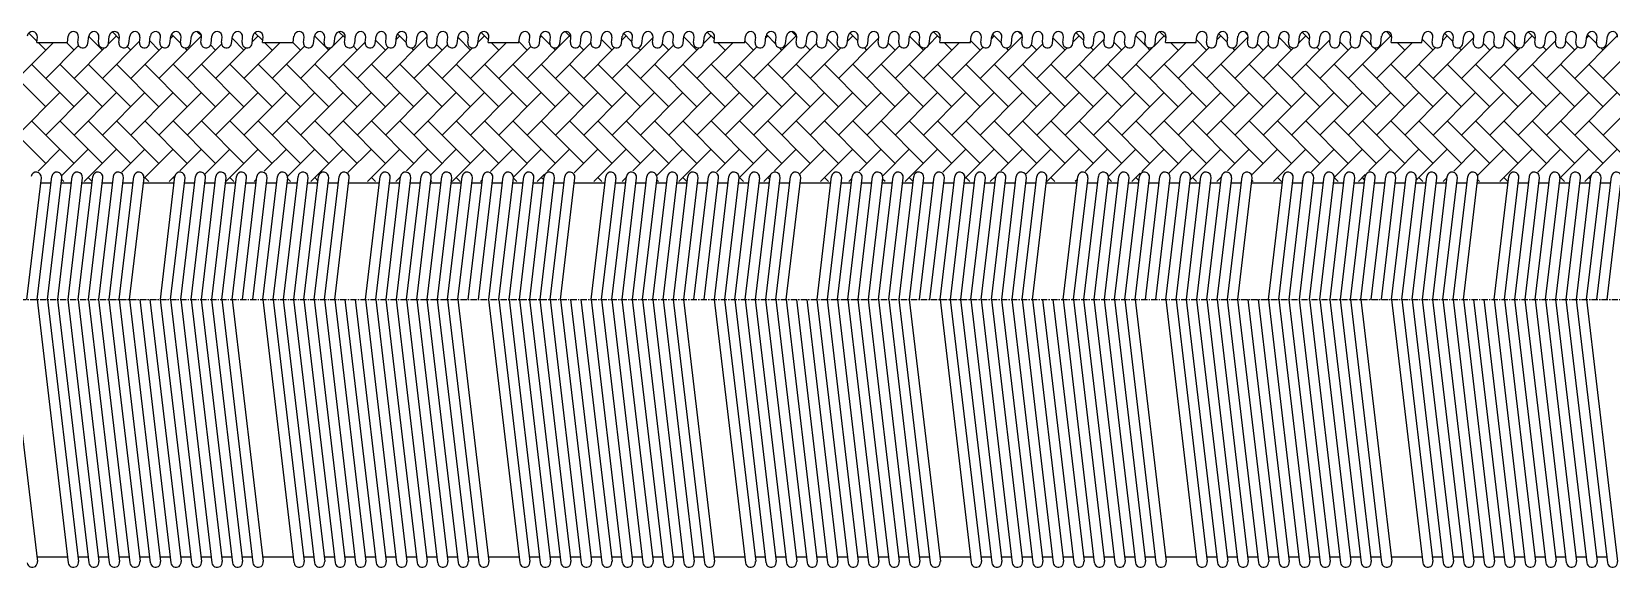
# Model space of a CAD drawing. Extents: x 3 to 1183, y 0 to 256.
# Drawn here: x 316.8 to 632.5, y 148.9 to 255.9 of the extents above; entities that cross this region are included whole.
import ezdxf

# ---------------------------------------------------------------- set-up
doc = ezdxf.new("R2010")
doc.units = 0
doc.linetypes.add('CENTER', pattern=[2, 1.25, -0.25, 0.25, -0.25])
doc.layers.get('0').update_dxf_attribs({"linetype": 'CONTINUOUS'})
doc.layers.add('CENTER', color=1, linetype='CENTER')

# ---------------------------------------------------------------- blocks, each defined once
blk = doc.blocks.new('*X30')
at = {"color": 0, "linetype": 'CONTINUOUS'}
for p, q in [((334.36, 254.48), (333.02, 255.83)), ((350.79, 255.03), (349.94, 255.88)), ((363.02, 254.11), (361.45, 255.68)), ((379.48, 254.62), (378.24, 255.86)), ((395.83, 255.24), (395.25, 255.82)), ((408.14, 254.25), (406.64, 255.74)), ((424.6, 254.76), (423.47, 255.89)), ((453.25, 254.39), (451.84, 255.8)), ((469.7, 254.91), (468.72, 255.89)), ((498.37, 254.53), (497.06, 255.84)), ((514.78, 255.09), (514, 255.87)), ((527.03, 254.15), (525.48, 255.7)), ((543.49, 254.66), (542.28, 255.87)), ((559.79, 255.33), (559.34, 255.78)), ((572.14, 254.29), (570.67, 255.76)), ((588.6, 254.8), (587.51, 255.89)), ((617.26, 254.43), (615.88, 255.81)), ((321.21, 253.75), (314.01, 246.55)), ((317.9, 253.97), (316.27, 255.61)), ((319.67, 252.21), (318.12, 253.75)), ((326.22, 253.11), (319.67, 246.55)), ((325.32, 252.21), (323.78, 253.75)), ((331.43, 252.65), (325.32, 246.55)), ((330.98, 252.21), (328.25, 254.94)), ((338.4, 253.98), (330.98, 246.55)), ((333.81, 255.04), (332.16, 253.39)), ((336.64, 252.21), (335.96, 252.89)), ((342.9, 252.81), (336.64, 246.55)), ((342.29, 252.21), (340.45, 254.05)), ((350.78, 255.04), (342.29, 246.55)), ((345.12, 255.04), (344.6, 254.52)), ((346.57, 253.59), (344.79, 255.37)), ((347.95, 252.21), (347.54, 252.62)), ((354.8, 253.4), (347.95, 246.55)), ((353.61, 252.21), (352.6, 253.22)), ((359.7, 252.64), (353.61, 246.55)), ((359.26, 252.21), (356.91, 254.56)), ((366.47, 253.75), (359.26, 246.55)), ((362.09, 255.04), (360.93, 253.87)), ((364.92, 252.21), (363.38, 253.75)), ((371.38, 253.01), (364.92, 246.55)), ((370.58, 252.21), (369.03, 253.75)), ((376.78, 252.76), (370.58, 246.55)), ((373.41, 255.04), (373.36, 254.99)), ((376.24, 252.21), (373.37, 255.07)), ((383.48, 253.8), (376.24, 246.55)), ((379.06, 255.04), (377.16, 253.13)), ((381.89, 252.21), (381.14, 252.96)), ((388.09, 252.75), (381.89, 246.55)), ((387.55, 252.21), (385.57, 254.19)), ((395.9, 254.9), (387.55, 246.55)), ((390.38, 255.04), (389.68, 254.34)), ((391.68, 253.74), (389.95, 255.47)), ((393.21, 252.21), (392.79, 252.63)), ((399.93, 253.28), (393.21, 246.55)), ((398.86, 252.21), (397.74, 253.33)), ((404.94, 252.62), (398.86, 246.55)), ((404.52, 252.21), (402.03, 254.7)), ((411.72, 253.75), (404.52, 246.55)), ((407.35, 255.04), (406.01, 253.7)), ((410.18, 252.21), (408.63, 253.75)), ((416.56, 252.93), (410.18, 246.55)), ((415.83, 252.21), (414.22, 253.82)), ((424.32, 255.04), (415.83, 246.55)), ((418.66, 255.04), (418.44, 254.81)), ((420.45, 253.25), (418.51, 255.19)), ((421.49, 252.21), (421, 252.7)), ((428.57, 253.63), (421.49, 246.55)), ((427.15, 252.21), (426.31, 253.05)), ((433.3, 252.7), (427.15, 246.55)), ((432.8, 252.21), (430.68, 254.33)), ((441, 254.74), (432.8, 246.55)), ((435.63, 255.04), (434.76, 254.17)), ((436.79, 253.88), (435.12, 255.55)), ((438.46, 252.21), (438.02, 252.65)), ((445.08, 253.17), (438.46, 246.55)), ((444.12, 252.21), (442.88, 253.45)), ((450.2, 252.63), (444.12, 246.55)), ((449.77, 252.21), (447.14, 254.84)), ((456.98, 253.75), (449.77, 246.55)), ((452.6, 255.04), (451.09, 253.52)), ((455.43, 252.21), (453.89, 253.75)), ((461.74, 252.86), (455.43, 246.55)), ((461.09, 252.21), (459.34, 253.96)), ((469.57, 255.04), (461.09, 246.55)), ((463.92, 255.04), (463.52, 254.64)), ((465.48, 253.47), (463.65, 255.3)), ((466.75, 252.21), (466.32, 252.64)), ((473.68, 253.49), (466.75, 246.55)), ((472.4, 252.21), (471.47, 253.14)), ((478.51, 252.66), (472.4, 246.55)), ((478.06, 252.21), (475.8, 254.47)), ((486.07, 254.57), (478.06, 246.55)), ((480.89, 255.04), (479.84, 253.99)), ((481.91, 254.02), (480.29, 255.63)), ((483.72, 252.21), (483.24, 252.69)), ((490.24, 253.08), (483.72, 246.55)), ((489.37, 252.21), (487.99, 253.59)), ((495.49, 252.67), (489.37, 246.55)), ((495.03, 252.21), (492.26, 254.98)), ((502.23, 253.75), (495.03, 246.55)), ((497.86, 255.04), (496.14, 253.32)), ((500.69, 252.21), (499.14, 253.75)), ((506.93, 252.79), (500.69, 246.55)), ((506.34, 252.21), (504.45, 254.1)), ((514.79, 255), (506.34, 246.55)), ((509.17, 255.04), (508.6, 254.46)), ((510.57, 253.64), (508.8, 255.4)), ((512, 252.21), (511.59, 252.62)), ((518.81, 253.36), (512, 246.55)), ((517.66, 252.21), (516.62, 253.25)), ((523.74, 252.63), (517.66, 246.55)), ((523.31, 252.21), (520.91, 254.61)), ((531.15, 254.39), (523.31, 246.55)), ((526.14, 255.04), (524.92, 253.82)), ((528.97, 252.21), (528.44, 252.74)), ((535.41, 252.99), (528.97, 246.55)), ((534.63, 252.21), (533.11, 253.73)), ((540.96, 252.89), (534.63, 246.55)), ((537.46, 255.04), (537.35, 254.94)), ((539.5, 252.99), (537.38, 255.11)), ((540.28, 252.21), (539.64, 252.86)), ((547.49, 253.75), (540.28, 246.55)), ((543.11, 255.04), (541.03, 252.95)), ((545.94, 252.21), (544.4, 253.75)), ((552.12, 252.73), (545.94, 246.55)), ((551.6, 252.21), (549.57, 254.24)), ((559.9, 254.86), (551.6, 246.55)), ((554.43, 255.04), (553.68, 254.29)), ((555.68, 253.78), (553.97, 255.5)), ((557.25, 252.21), (556.83, 252.63)), ((563.95, 253.25), (557.25, 246.55)), ((562.91, 252.21), (561.76, 253.36)), ((568.98, 252.62), (562.91, 246.55)), ((568.57, 252.21), (566.03, 254.75)), ((576.23, 254.22), (568.57, 246.55)), ((571.4, 255.04), (570, 253.64)), ((574.23, 252.21), (573.64, 252.79)), ((580.58, 252.91), (574.23, 246.55)), ((579.88, 252.21), (578.23, 253.86)), ((588.37, 255.04), (579.88, 246.55)), ((582.71, 255.04), (582.43, 254.76)), ((584.42, 253.33), (582.52, 255.23)), ((585.54, 252.21), (585.08, 252.67)), ((592.74, 253.75), (585.54, 246.55)), ((591.2, 252.21), (589.65, 253.75)), ((597.33, 252.69), (591.2, 246.55)), ((596.85, 252.21), (594.69, 254.37)), ((604.99, 254.69), (596.85, 246.55)), ((599.68, 255.04), (598.76, 254.11)), ((600.8, 253.92), (599.14, 255.58)), ((602.51, 252.21), (602.06, 252.66)), ((609.1, 253.14), (602.51, 246.55)), ((608.17, 252.21), (606.88, 253.49)), ((614.25, 252.64), (608.17, 246.55)), ((613.82, 252.21), (611.15, 254.88)), ((621.31, 254.04), (613.82, 246.55)), ((616.65, 255.04), (615.08, 253.46)), ((619.48, 252.21), (618.83, 252.86)), ((625.76, 252.83), (619.48, 246.55)), ((625.14, 252.21), (623.34, 254)), ((633.62, 255.04), (625.14, 246.55)), ((627.97, 255.04), (627.51, 254.58)), ((629.48, 253.53), (627.67, 255.34)), ((630.79, 252.21), (630.37, 252.63)), ((638, 253.75), (630.79, 246.55)), ((319.67, 240.9), (311.18, 249.38)), ((325.32, 240.9), (316.84, 249.38)), ((330.98, 240.9), (322.5, 249.38)), ((336.64, 240.9), (328.15, 249.38)), ((342.29, 240.9), (333.81, 249.38)), ((347.95, 240.9), (339.47, 249.38)), ((353.61, 240.9), (345.12, 249.38)), ((359.26, 240.9), (350.78, 249.38)), ((364.92, 240.9), (356.44, 249.38)), ((370.58, 240.9), (362.09, 249.38)), ((376.24, 240.9), (367.75, 249.38)), ((381.89, 240.9), (373.41, 249.38)), ((387.55, 240.9), (379.06, 249.38)), ((393.21, 240.9), (384.72, 249.38)), ((398.86, 240.9), (390.38, 249.38)), ((404.52, 240.9), (396.03, 249.38)), ((410.18, 240.9), (401.69, 249.38)), ((415.83, 240.9), (407.35, 249.38)), ((421.49, 240.9), (413.01, 249.38)), ((427.15, 240.9), (418.66, 249.38)), ((432.8, 240.9), (424.32, 249.38)), ((438.46, 240.9), (429.98, 249.38)), ((444.12, 240.9), (435.63, 249.38)), ((449.77, 240.9), (441.29, 249.38)), ((455.43, 240.9), (446.95, 249.38)), ((461.09, 240.9), (452.6, 249.38)), ((466.75, 240.9), (458.26, 249.38)), ((472.4, 240.9), (463.92, 249.38)), ((478.06, 240.9), (469.57, 249.38)), ((483.72, 240.9), (475.23, 249.38)), ((489.37, 240.9), (480.89, 249.38)), ((495.03, 240.9), (486.54, 249.38)), ((500.69, 240.9), (492.2, 249.38)), ((506.34, 240.9), (497.86, 249.38)), ((512, 240.9), (503.51, 249.38)), ((517.66, 240.9), (509.17, 249.38)), ((523.31, 240.9), (514.83, 249.38)), ((528.97, 240.9), (520.49, 249.38)), ((534.63, 240.9), (526.14, 249.38)), ((540.28, 240.9), (531.8, 249.38)), ((545.94, 240.9), (537.46, 249.38)), ((551.6, 240.9), (543.11, 249.38)), ((557.25, 240.9), (548.77, 249.38)), ((562.91, 240.9), (554.43, 249.38)), ((568.57, 240.9), (560.08, 249.38)), ((574.23, 240.9), (565.74, 249.38)), ((579.88, 240.9), (571.4, 249.38)), ((585.54, 240.9), (577.05, 249.38)), ((591.2, 240.9), (582.71, 249.38)), ((596.85, 240.9), (588.37, 249.38)), ((602.51, 240.9), (594.02, 249.38)), ((608.17, 240.9), (599.68, 249.38)), ((613.82, 240.9), (605.34, 249.38)), ((619.48, 240.9), (610.99, 249.38)), ((625.14, 240.9), (616.65, 249.38)), ((630.79, 240.9), (622.31, 249.38)), ((636.45, 240.9), (627.97, 249.38)), ((322.5, 243.72), (314.01, 235.24)), ((328.15, 243.72), (319.67, 235.24)), ((333.81, 243.72), (325.32, 235.24)), ((339.47, 243.72), (330.98, 235.24)), ((345.12, 243.72), (336.64, 235.24)), ((350.78, 243.72), (342.29, 235.24)), ((356.44, 243.72), (347.95, 235.24)), ((362.09, 243.72), (353.61, 235.24)), ((367.75, 243.72), (359.26, 235.24)), ((373.41, 243.72), (364.92, 235.24)), ((379.06, 243.72), (370.58, 235.24)), ((384.72, 243.72), (376.24, 235.24)), ((390.38, 243.72), (381.89, 235.24)), ((396.03, 243.72), (387.55, 235.24)), ((401.69, 243.72), (393.21, 235.24)), ((407.35, 243.72), (398.86, 235.24)), ((413.01, 243.72), (404.52, 235.24)), ((418.66, 243.72), (410.18, 235.24)), ((424.32, 243.72), (415.83, 235.24)), ((429.98, 243.72), (421.49, 235.24)), ((435.63, 243.72), (427.15, 235.24)), ((441.29, 243.72), (432.8, 235.24)), ((446.95, 243.72), (438.46, 235.24)), ((452.6, 243.72), (444.12, 235.24)), ((458.26, 243.72), (449.77, 235.24)), ((463.92, 243.72), (455.43, 235.24)), ((469.57, 243.72), (461.09, 235.24)), ((475.23, 243.72), (466.75, 235.24)), ((480.89, 243.72), (472.4, 235.24)), ((486.54, 243.72), (478.06, 235.24)), ((492.2, 243.72), (483.72, 235.24)), ((497.86, 243.72), (489.37, 235.24)), ((503.51, 243.72), (495.03, 235.24)), ((509.17, 243.72), (500.69, 235.24)), ((514.83, 243.72), (506.34, 235.24)), ((520.49, 243.72), (512, 235.24)), ((526.14, 243.72), (517.66, 235.24)), ((531.8, 243.72), (523.31, 235.24)), ((537.46, 243.72), (528.97, 235.24)), ((543.11, 243.72), (534.63, 235.24)), ((548.77, 243.72), (540.28, 235.24)), ((554.43, 243.72), (545.94, 235.24)), ((560.08, 243.72), (551.6, 235.24)), ((565.74, 243.72), (557.25, 235.24)), ((571.4, 243.72), (562.91, 235.24)), ((577.05, 243.72), (568.57, 235.24)), ((582.71, 243.72), (574.23, 235.24)), ((588.37, 243.72), (579.88, 235.24)), ((594.02, 243.72), (585.54, 235.24)), ((599.68, 243.72), (591.2, 235.24)), ((605.34, 243.72), (596.85, 235.24)), ((610.99, 243.72), (602.51, 235.24)), ((616.65, 243.72), (608.17, 235.24)), ((622.31, 243.72), (613.82, 235.24)), ((627.97, 243.72), (619.48, 235.24)), ((633.62, 243.72), (625.14, 235.24)), ((639.28, 243.72), (630.79, 235.24)), ((319.67, 229.58), (311.18, 238.07)), ((325.32, 229.58), (316.84, 238.07)), ((330.98, 229.58), (322.5, 238.07)), ((336.64, 229.58), (328.15, 238.07)), ((342.29, 229.58), (333.81, 238.07)), ((347.95, 229.58), (339.47, 238.07)), ((353.61, 229.58), (345.12, 238.07)), ((359.26, 229.58), (350.78, 238.07)), ((364.92, 229.58), (356.44, 238.07)), ((370.58, 229.58), (362.09, 238.07)), ((376.24, 229.58), (367.75, 238.07)), ((381.89, 229.58), (373.41, 238.07)), ((387.55, 229.58), (379.06, 238.07)), ((393.21, 229.58), (384.72, 238.07)), ((398.86, 229.58), (390.38, 238.07)), ((404.52, 229.58), (396.03, 238.07)), ((410.18, 229.58), (401.69, 238.07)), ((415.83, 229.58), (407.35, 238.07)), ((421.49, 229.58), (413.01, 238.07)), ((427.15, 229.58), (418.66, 238.07)), ((432.8, 229.58), (424.32, 238.07)), ((438.46, 229.58), (429.98, 238.07)), ((444.12, 229.58), (435.63, 238.07)), ((449.77, 229.58), (441.29, 238.07)), ((455.43, 229.58), (446.95, 238.07)), ((461.09, 229.58), (452.6, 238.07)), ((466.75, 229.58), (458.26, 238.07)), ((472.4, 229.58), (463.92, 238.07)), ((478.06, 229.58), (469.57, 238.07)), ((483.72, 229.58), (475.23, 238.07)), ((489.37, 229.58), (480.89, 238.07)), ((495.03, 229.58), (486.54, 238.07)), ((500.69, 229.58), (492.2, 238.07)), ((506.34, 229.58), (497.86, 238.07)), ((512, 229.58), (503.51, 238.07)), ((517.66, 229.58), (509.17, 238.07)), ((523.31, 229.58), (514.83, 238.07)), ((528.97, 229.58), (520.49, 238.07)), ((534.63, 229.58), (526.14, 238.07)), ((540.28, 229.58), (531.8, 238.07)), ((545.94, 229.58), (537.46, 238.07)), ((551.6, 229.58), (543.11, 238.07)), ((557.25, 229.58), (548.77, 238.07)), ((562.91, 229.58), (554.43, 238.07)), ((568.57, 229.58), (560.08, 238.07)), ((574.23, 229.58), (565.74, 238.07)), ((579.88, 229.58), (571.4, 238.07)), ((585.54, 229.58), (577.05, 238.07)), ((591.2, 229.58), (582.71, 238.07)), ((596.85, 229.58), (588.37, 238.07)), ((602.51, 229.58), (594.02, 238.07)), ((608.17, 229.58), (599.68, 238.07)), ((613.82, 229.58), (605.34, 238.07)), ((619.48, 229.58), (610.99, 238.07)), ((625.14, 229.58), (616.65, 238.07)), ((630.79, 229.58), (622.31, 238.07)), ((636.45, 229.58), (627.97, 238.07)), ((322.5, 232.41), (318.12, 228.04)), ((328.15, 232.41), (322.9, 227.16)), ((333.81, 232.41), (327.35, 225.95)), ((339.47, 232.41), (334.88, 227.82)), ((345.12, 232.41), (339.25, 226.54)), ((350.78, 232.41), (346.46, 228.09)), ((356.44, 232.41), (351.52, 227.49)), ((362.09, 232.41), (355.64, 225.95)), ((367.75, 232.41), (363.33, 227.99)), ((373.41, 232.41), (368.01, 227.01)), ((379.06, 232.41), (372.61, 225.95)), ((384.72, 232.41), (380.05, 227.74)), ((390.38, 232.41), (383.92, 225.95)), ((396.03, 232.41), (391.71, 228.08)), ((401.69, 232.41), (396.66, 227.38)), ((407.35, 232.41), (400.89, 225.95)), ((413.01, 232.41), (408.53, 227.93)), ((418.66, 232.41), (413.09, 226.84)), ((424.32, 232.41), (419.94, 228.03)), ((429.98, 232.41), (425.22, 227.66)), ((435.63, 232.41), (429.18, 225.95)), ((441.29, 232.41), (436.94, 228.06)), ((446.95, 232.41), (441.79, 227.25)), ((452.6, 232.41), (446.15, 225.95)), ((458.26, 232.41), (453.72, 227.87)), ((463.92, 232.41), (458.17, 226.66)), ((469.57, 232.41), (465.25, 228.08)), ((475.23, 232.41), (470.38, 227.56)), ((480.89, 232.41), (474.43, 225.95)), ((486.54, 232.41), (482.16, 228.02)), ((492.2, 232.41), (486.91, 227.12)), ((497.86, 232.41), (491.4, 225.95)), ((503.51, 232.41), (498.9, 227.8)), ((509.17, 232.41), (503.25, 226.49)), ((514.83, 232.41), (510.51, 228.09)), ((520.49, 232.41), (515.53, 227.46)), ((526.14, 232.41), (519.69, 225.95)), ((531.8, 232.41), (527.36, 227.97)), ((537.46, 232.41), (532, 226.96)), ((543.11, 232.41), (538.64, 227.93)), ((548.77, 232.41), (544.08, 227.72)), ((554.43, 232.41), (548.33, 226.31)), ((560.08, 232.41), (555.75, 228.08)), ((565.74, 232.41), (560.67, 227.34)), ((571.4, 232.41), (564.94, 225.95)), ((577.05, 232.41), (572.56, 227.92)), ((582.71, 232.41), (577.08, 226.78)), ((588.37, 232.41), (584.01, 228.06)), ((594.02, 232.41), (589.24, 227.63)), ((599.68, 232.41), (593.41, 226.13)), ((605.34, 232.41), (600.98, 228.05)), ((610.99, 232.41), (605.8, 227.21)), ((616.65, 232.41), (610.2, 225.95)), ((622.31, 232.41), (617.75, 227.85)), ((627.97, 232.41), (622.16, 226.61)), ((633.62, 232.41), (629.3, 228.09)), ((419.32, 227.41), (417.86, 225.95)), ((538.32, 227.61), (536.66, 225.95)), ((583.3, 227.34), (581.91, 225.95)), ((323.3, 225.95), (322.84, 226.41)), ((328.92, 225.98), (328.15, 226.75)), ((333.02, 225.96), (333.01, 225.95)), ((340.27, 225.95), (339.47, 226.75)), ((345.45, 227.08), (344.32, 225.95)), ((345.38, 226.49), (345.12, 226.75)), ((351.58, 225.95), (351.49, 226.04)), ((357.24, 225.95), (356.44, 226.75)), ((361.78, 226.44), (361.29, 225.95)), ((368.55, 225.95), (367.95, 226.55)), ((374.04, 226.12), (373.41, 226.75)), ((385.52, 225.95), (384.72, 226.75)), ((390.53, 226.91), (389.58, 225.95)), ((390.5, 226.63), (390.38, 226.75)), ((396.83, 225.95), (396.61, 226.18)), ((402.49, 225.95), (401.69, 226.75)), ((406.86, 226.26), (406.55, 225.95)), ((413.8, 225.95), (413.07, 226.69)), ((419.16, 226.26), (418.66, 226.75)), ((430.78, 225.95), (429.98, 226.75)), ((435.61, 226.73), (434.83, 225.95)), ((442.09, 225.95), (441.73, 226.32)), ((447.75, 225.95), (446.95, 226.75)), ((451.94, 226.09), (451.8, 225.95)), ((459.06, 225.95), (458.26, 226.75)), ((464.37, 227.2), (463.12, 225.95)), ((464.27, 226.4), (463.92, 226.75)), ((476.03, 225.95), (475.23, 226.75)), ((480.69, 226.56), (480.09, 225.95)), ((487.34, 225.95), (486.84, 226.45)), ((492.93, 226.03), (492.2, 226.75)), ((504.31, 225.95), (503.51, 226.75)), ((509.45, 227.03), (508.37, 225.95)), ((509.39, 226.54), (509.17, 226.75)), ((515.63, 225.95), (515.5, 226.08)), ((521.28, 225.95), (520.49, 226.75)), ((525.77, 226.38), (525.34, 225.95)), ((532.6, 225.95), (531.96, 226.59)), ((538.04, 226.16), (537.46, 226.75)), ((549.57, 225.95), (548.77, 226.75)), ((554.53, 226.85), (553.63, 225.95)), ((554.51, 226.67), (554.43, 226.75)), ((560.88, 225.95), (560.62, 226.22)), ((566.54, 225.95), (565.74, 226.75)), ((570.85, 226.21), (570.6, 225.95)), ((577.85, 225.95), (577.08, 226.73)), ((583.16, 226.3), (582.71, 226.75)), ((594.82, 225.95), (594.02, 226.75)), ((599.61, 226.68), (598.88, 225.95)), ((606.14, 225.95), (605.73, 226.36)), ((611.79, 225.95), (610.99, 226.75)), ((615.93, 226.03), (615.85, 225.95)), ((623.11, 225.95), (622.31, 226.75)), ((628.36, 227.15), (627.17, 225.95)), ((628.28, 226.44), (627.97, 226.75))]:
    blk.add_line(p, q, dxfattribs=at)

msp = doc.modelspace()

# ---------------------------------------------------------------- linework, layer by layer
at = {"color": 7, "linetype": 'CONTINUOUS'}
for p, q in [((317.88, 253.75), (318, 254.75)), ((317.88, 253.75), (324.01, 253.75)), ((324.01, 253.75), (324.16, 254.99)), ((326.08, 253.75), (326.2, 254.75)), ((328.09, 253.52), (328.26, 254.99)), ((330.18, 253.75), (330.3, 254.75)), ((332.19, 253.52), (332.36, 254.99)), ((334.28, 253.75), (334.4, 254.75)), ((336.29, 253.52), (336.46, 254.99)), ((338.38, 253.75), (338.5, 254.75)), ((340.39, 253.52), (340.56, 254.99)), ((342.48, 253.75), (342.6, 254.75)), ((344.49, 253.52), (344.66, 254.99)), ((346.58, 253.75), (346.7, 254.75)), ((348.59, 253.52), (348.76, 254.99)), ((350.68, 253.75), (350.8, 254.75)), ((352.69, 253.52), (352.86, 254.99)), ((354.78, 253.75), (354.9, 254.75)), ((356.79, 253.52), (356.96, 254.99)), ((358.88, 253.75), (359, 254.75)), ((360.89, 253.52), (361.06, 254.99)), ((362.98, 253.75), (363.1, 254.75)), ((362.98, 253.75), (369.11, 253.75)), ((369.11, 253.75), (369.26, 254.99)), ((371.18, 253.75), (371.3, 254.75)), ((373.19, 253.52), (373.36, 254.99)), ((375.28, 253.75), (375.4, 254.75)), ((377.29, 253.52), (377.46, 254.99)), ((379.38, 253.75), (379.5, 254.75)), ((381.39, 253.52), (381.56, 254.99)), ((383.48, 253.75), (383.6, 254.75)), ((385.49, 253.52), (385.66, 254.99)), ((387.58, 253.75), (387.7, 254.75)), ((389.59, 253.52), (389.76, 254.99)), ((391.68, 253.75), (391.8, 254.75)), ((393.69, 253.52), (393.86, 254.99)), ((395.78, 253.75), (395.9, 254.75)), ((397.79, 253.52), (397.96, 254.99)), ((399.88, 253.75), (400, 254.75)), ((401.89, 253.52), (402.06, 254.99)), ((403.98, 253.75), (404.1, 254.75)), ((405.99, 253.52), (406.16, 254.99)), ((408.08, 253.75), (408.2, 254.75)), ((408.08, 253.75), (414.21, 253.75)), ((414.21, 253.75), (414.36, 254.99)), ((416.28, 253.75), (416.4, 254.75)), ((418.29, 253.52), (418.46, 254.99)), ((420.38, 253.75), (420.5, 254.75)), ((422.39, 253.52), (422.56, 254.99)), ((424.48, 253.75), (424.6, 254.75)), ((426.49, 253.52), (426.66, 254.99)), ((428.58, 253.75), (428.7, 254.75)), ((430.59, 253.52), (430.76, 254.99)), ((432.68, 253.75), (432.8, 254.75)), ((434.69, 253.52), (434.86, 254.99)), ((436.78, 253.75), (436.9, 254.75)), ((438.79, 253.52), (438.96, 254.99)), ((440.88, 253.75), (441, 254.75)), ((442.89, 253.52), (443.06, 254.99)), ((444.98, 253.75), (445.1, 254.75)), ((446.99, 253.52), (447.16, 254.99)), ((449.08, 253.75), (449.2, 254.75)), ((451.09, 253.52), (451.26, 254.99)), ((453.18, 253.75), (453.3, 254.75)), ((453.18, 253.75), (459.31, 253.75)), ((459.31, 253.75), (459.46, 254.99)), ((461.38, 253.75), (461.5, 254.75)), ((463.39, 253.52), (463.56, 254.99)), ((465.48, 253.75), (465.6, 254.75)), ((467.49, 253.52), (467.66, 254.99)), ((469.58, 253.75), (469.7, 254.75)), ((471.59, 253.52), (471.76, 254.99)), ((473.68, 253.75), (473.8, 254.75)), ((475.69, 253.52), (475.86, 254.99)), ((477.78, 253.75), (477.9, 254.75)), ((479.79, 253.52), (479.96, 254.99)), ((481.88, 253.75), (482, 254.75)), ((483.89, 253.52), (484.06, 254.99)), ((485.98, 253.75), (486.1, 254.75)), ((487.99, 253.52), (488.16, 254.99)), ((490.08, 253.75), (490.2, 254.75)), ((492.09, 253.52), (492.26, 254.99)), ((494.18, 253.75), (494.3, 254.75)), ((496.19, 253.52), (496.36, 254.99)), ((498.28, 253.75), (498.4, 254.75)), ((498.28, 253.75), (504.41, 253.75)), ((504.41, 253.75), (504.56, 254.99)), ((506.48, 253.75), (506.6, 254.75)), ((508.49, 253.52), (508.66, 254.99)), ((510.58, 253.75), (510.7, 254.75)), ((512.59, 253.52), (512.76, 254.99)), ((514.68, 253.75), (514.8, 254.75)), ((516.69, 253.52), (516.86, 254.99)), ((518.78, 253.75), (518.9, 254.75)), ((520.79, 253.52), (520.96, 254.99)), ((522.88, 253.75), (523, 254.75)), ((524.89, 253.52), (525.06, 254.99)), ((526.98, 253.75), (527.1, 254.75)), ((528.99, 253.52), (529.16, 254.99)), ((531.08, 253.75), (531.2, 254.75)), ((533.09, 253.52), (533.26, 254.99)), ((535.18, 253.75), (535.3, 254.75)), ((537.19, 253.52), (537.36, 254.99)), ((539.28, 253.75), (539.4, 254.75)), ((541.29, 253.52), (541.46, 254.99)), ((543.38, 253.75), (543.5, 254.75)), ((543.38, 253.75), (549.51, 253.75)), ((549.51, 253.75), (549.66, 254.99)), ((551.58, 253.75), (551.7, 254.75)), ((553.59, 253.52), (553.76, 254.99)), ((555.68, 253.75), (555.8, 254.75)), ((557.69, 253.52), (557.86, 254.99)), ((559.78, 253.75), (559.9, 254.75)), ((561.79, 253.52), (561.96, 254.99)), ((563.88, 253.75), (564, 254.75)), ((565.89, 253.52), (566.06, 254.99)), ((567.98, 253.75), (568.1, 254.75)), ((569.99, 253.52), (570.16, 254.99)), ((572.08, 253.75), (572.2, 254.75)), ((574.09, 253.52), (574.26, 254.99)), ((576.18, 253.75), (576.3, 254.75)), ((578.19, 253.52), (578.36, 254.99)), ((580.28, 253.75), (580.4, 254.75)), ((582.29, 253.52), (582.46, 254.99)), ((584.38, 253.75), (584.5, 254.75)), ((586.39, 253.52), (586.56, 254.99)), ((588.48, 253.75), (588.6, 254.75)), ((588.48, 253.75), (594.61, 253.75)), ((594.61, 253.75), (594.76, 254.99)), ((596.68, 253.75), (596.8, 254.75)), ((598.69, 253.52), (598.86, 254.99)), ((600.78, 253.75), (600.9, 254.75)), ((602.79, 253.52), (602.96, 254.99)), ((604.88, 253.75), (605, 254.75)), ((606.89, 253.52), (607.06, 254.99)), ((608.98, 253.75), (609.1, 254.75)), ((610.99, 253.52), (611.16, 254.99)), ((613.08, 253.75), (613.2, 254.75)), ((615.09, 253.52), (615.26, 254.99)), ((617.18, 253.75), (617.3, 254.75)), ((619.19, 253.52), (619.36, 254.99)), ((621.28, 253.75), (621.4, 254.75)), ((623.29, 253.52), (623.46, 254.99)), ((625.38, 253.75), (625.5, 254.75)), ((627.39, 253.52), (627.56, 254.99)), ((629.48, 253.75), (629.6, 254.75)), ((631.49, 253.52), (631.66, 254.99)), ((315.92, 202.39), (318.8, 226.7)), ((317.96, 202.39), (320.87, 226.94)), ((318.68, 225.7), (320.72, 225.7)), ((320.02, 202.39), (322.9, 226.7)), ((322.06, 202.39), (324.97, 226.94)), ((322.78, 225.7), (324.82, 225.7)), ((324.12, 202.39), (327, 226.7)), ((326.16, 202.39), (329.07, 226.94)), ((326.88, 225.7), (328.92, 225.7)), ((328.22, 202.39), (331.1, 226.7)), ((330.26, 202.39), (333.17, 226.94)), ((330.98, 225.7), (333.02, 225.7)), ((332.32, 202.39), (335.2, 226.7)), ((334.36, 202.39), (337.27, 226.94)), ((335.08, 225.7), (337.12, 225.7)), ((336.42, 202.39), (339.3, 226.7)), ((339.18, 225.7), (345.32, 225.7)), ((342.56, 202.39), (345.47, 226.94)), ((344.62, 202.39), (347.5, 226.7)), ((346.66, 202.39), (349.57, 226.94)), ((347.38, 225.7), (349.42, 225.7)), ((348.72, 202.39), (351.6, 226.7)), ((350.76, 202.39), (353.67, 226.94)), ((351.48, 225.7), (353.52, 225.7)), ((352.82, 202.39), (355.7, 226.7)), ((354.86, 202.39), (357.77, 226.94)), ((355.58, 225.7), (357.62, 225.7)), ((356.92, 202.39), (359.8, 226.7)), ((358.96, 202.39), (361.87, 226.94)), ((359.68, 225.7), (361.72, 225.7)), ((361.02, 202.39), (363.9, 226.7)), ((363.06, 202.39), (365.97, 226.94)), ((363.78, 225.7), (365.82, 225.7)), ((365.12, 202.39), (368, 226.7)), ((367.16, 202.39), (370.07, 226.94)), ((367.88, 225.7), (369.92, 225.7)), ((369.22, 202.39), (372.1, 226.7)), ((371.26, 202.39), (374.17, 226.94)), ((371.98, 225.7), (374.02, 225.7)), ((373.32, 202.39), (376.2, 226.7)), ((375.36, 202.39), (378.27, 226.94)), ((376.08, 225.7), (378.12, 225.7)), ((377.42, 202.39), (380.3, 226.7)), ((380.18, 225.7), (386.32, 225.7)), ((383.56, 202.39), (386.47, 226.94)), ((385.62, 202.39), (388.5, 226.7)), ((387.66, 202.39), (390.57, 226.94)), ((388.38, 225.7), (390.42, 225.7)), ((389.72, 202.39), (392.6, 226.7)), ((391.76, 202.39), (394.67, 226.94)), ((392.48, 225.7), (394.52, 225.7)), ((393.82, 202.39), (396.7, 226.7)), ((395.86, 202.39), (398.77, 226.94)), ((396.58, 225.7), (398.62, 225.7)), ((397.92, 202.39), (400.8, 226.7)), ((399.96, 202.39), (402.87, 226.94)), ((400.68, 225.7), (402.72, 225.7)), ((402.02, 202.39), (404.9, 226.7)), ((404.06, 202.39), (406.97, 226.94)), ((404.78, 225.7), (406.82, 225.7)), ((406.12, 202.39), (409, 226.7)), ((408.16, 202.39), (411.07, 226.94)), ((408.88, 225.7), (410.92, 225.7)), ((410.22, 202.39), (413.1, 226.7)), ((412.26, 202.39), (415.17, 226.94)), ((412.98, 225.7), (415.02, 225.7)), ((414.32, 202.39), (417.2, 226.7)), ((416.36, 202.39), (419.27, 226.94)), ((417.08, 225.7), (419.12, 225.7)), ((418.42, 202.39), (421.3, 226.7)), ((420.46, 202.39), (423.37, 226.94)), ((421.18, 225.7), (423.22, 225.7)), ((422.52, 202.39), (425.4, 226.7)), ((425.28, 225.7), (431.42, 225.7)), ((428.66, 202.39), (431.57, 226.94)), ((430.72, 202.39), (433.6, 226.7)), ((432.76, 202.39), (435.67, 226.94)), ((433.48, 225.7), (435.52, 225.7)), ((434.82, 202.39), (437.7, 226.7)), ((436.86, 202.39), (439.77, 226.94)), ((437.58, 225.7), (439.62, 225.7)), ((438.92, 202.39), (441.8, 226.7)), ((440.96, 202.39), (443.87, 226.94)), ((441.68, 225.7), (443.72, 225.7)), ((443.02, 202.39), (445.9, 226.7)), ((445.06, 202.39), (447.97, 226.94)), ((445.78, 225.7), (447.82, 225.7)), ((447.12, 202.39), (450, 226.7)), ((449.16, 202.39), (452.07, 226.94)), ((449.88, 225.7), (451.92, 225.7)), ((451.22, 202.39), (454.1, 226.7)), ((453.26, 202.39), (456.17, 226.94)), ((453.98, 225.7), (456.02, 225.7)), ((455.32, 202.39), (458.2, 226.7)), ((457.36, 202.39), (460.27, 226.94)), ((458.08, 225.7), (460.12, 225.7)), ((459.42, 202.39), (462.3, 226.7)), ((461.46, 202.39), (464.37, 226.94)), ((462.18, 225.7), (464.22, 225.7)), ((463.52, 202.39), (466.4, 226.7)), ((465.56, 202.39), (468.47, 226.94)), ((466.28, 225.7), (468.32, 225.7)), ((467.62, 202.39), (470.5, 226.7)), ((470.38, 225.7), (476.52, 225.7)), ((473.76, 202.39), (476.67, 226.94)), ((475.82, 202.39), (478.7, 226.7)), ((477.86, 202.39), (480.77, 226.94)), ((478.58, 225.7), (480.62, 225.7)), ((479.92, 202.39), (482.8, 226.7)), ((481.96, 202.39), (484.87, 226.94)), ((482.68, 225.7), (484.72, 225.7)), ((484.02, 202.39), (486.9, 226.7)), ((486.06, 202.39), (488.97, 226.94)), ((486.78, 225.7), (488.82, 225.7)), ((488.12, 202.39), (491, 226.7)), ((490.16, 202.39), (493.07, 226.94)), ((490.88, 225.7), (492.92, 225.7)), ((492.22, 202.39), (495.1, 226.7)), ((494.26, 202.39), (497.17, 226.94)), ((494.98, 225.7), (497.02, 225.7)), ((496.32, 202.39), (499.2, 226.7)), ((498.36, 202.39), (501.27, 226.94)), ((499.08, 225.7), (501.12, 225.7)), ((500.42, 202.39), (503.3, 226.7)), ((502.46, 202.39), (505.37, 226.94)), ((503.18, 225.7), (505.22, 225.7)), ((504.52, 202.39), (507.4, 226.7)), ((506.56, 202.39), (509.47, 226.94)), ((507.28, 225.7), (509.32, 225.7)), ((508.62, 202.39), (511.5, 226.7)), ((510.66, 202.39), (513.57, 226.94)), ((511.38, 225.7), (513.42, 225.7)), ((512.72, 202.39), (515.6, 226.7)), ((514.76, 202.39), (517.67, 226.94)), ((515.48, 225.7), (517.52, 225.7)), ((516.82, 202.39), (519.7, 226.7)), ((519.58, 225.7), (525.72, 225.7)), ((522.96, 202.39), (525.87, 226.94)), ((525.02, 202.39), (527.9, 226.7)), ((527.06, 202.39), (529.97, 226.94)), ((527.78, 225.7), (529.82, 225.7)), ((529.12, 202.39), (532, 226.7)), ((531.16, 202.39), (534.07, 226.94)), ((531.88, 225.7), (533.92, 225.7)), ((533.22, 202.39), (536.1, 226.7)), ((535.26, 202.39), (538.17, 226.94)), ((535.98, 225.7), (538.02, 225.7)), ((537.32, 202.39), (540.2, 226.7)), ((539.36, 202.39), (542.27, 226.94)), ((540.08, 225.7), (542.12, 225.7)), ((541.42, 202.39), (544.3, 226.7)), ((543.46, 202.39), (546.37, 226.94)), ((544.18, 225.7), (546.22, 225.7)), ((545.52, 202.39), (548.4, 226.7)), ((547.56, 202.39), (550.47, 226.94)), ((548.28, 225.7), (550.32, 225.7)), ((549.62, 202.39), (552.5, 226.7)), ((551.66, 202.39), (554.57, 226.94)), ((552.38, 225.7), (554.42, 225.7)), ((553.72, 202.39), (556.6, 226.7)), ((555.76, 202.39), (558.67, 226.94)), ((556.48, 225.7), (558.52, 225.7)), ((557.82, 202.39), (560.7, 226.7)), ((560.58, 225.7), (566.72, 225.7)), ((563.96, 202.39), (566.87, 226.94)), ((566.02, 202.39), (568.9, 226.7)), ((568.06, 202.39), (570.97, 226.94)), ((568.78, 225.7), (570.82, 225.7)), ((570.12, 202.39), (573, 226.7)), ((572.16, 202.39), (575.07, 226.94)), ((572.88, 225.7), (574.92, 225.7)), ((574.22, 202.39), (577.1, 226.7)), ((576.26, 202.39), (579.17, 226.94)), ((576.98, 225.7), (579.02, 225.7)), ((578.32, 202.39), (581.2, 226.7)), ((580.36, 202.39), (583.27, 226.94)), ((581.08, 225.7), (583.12, 225.7)), ((582.42, 202.39), (585.3, 226.7)), ((584.46, 202.39), (587.37, 226.94)), ((585.18, 225.7), (587.22, 225.7)), ((586.52, 202.39), (589.4, 226.7)), ((588.56, 202.39), (591.47, 226.94)), ((589.28, 225.7), (591.32, 225.7)), ((590.62, 202.39), (593.5, 226.7)), ((592.66, 202.39), (595.57, 226.94)), ((593.38, 225.7), (595.42, 225.7)), ((594.72, 202.39), (597.6, 226.7)), ((596.76, 202.39), (599.67, 226.94)), ((597.48, 225.7), (599.52, 225.7)), ((598.82, 202.39), (601.7, 226.7)), ((600.86, 202.39), (603.77, 226.94)), ((601.58, 225.7), (603.62, 225.7)), ((602.92, 202.39), (605.8, 226.7)), ((605.68, 225.7), (611.82, 225.7)), ((609.06, 202.39), (611.97, 226.94)), ((611.12, 202.39), (614, 226.7)), ((613.16, 202.39), (616.07, 226.94)), ((613.88, 225.7), (615.92, 225.7)), ((615.22, 202.39), (618.1, 226.7)), ((617.26, 202.39), (620.17, 226.94)), ((617.98, 225.7), (620.02, 225.7)), ((619.32, 202.39), (622.2, 226.7)), ((621.36, 202.39), (624.27, 226.94)), ((622.08, 225.7), (624.12, 225.7)), ((623.42, 202.39), (626.3, 226.7)), ((625.46, 202.39), (628.37, 226.94)), ((626.18, 225.7), (628.22, 225.7)), ((627.52, 202.39), (630.4, 226.7)), ((629.56, 202.39), (632.47, 226.94)), ((630.28, 225.7), (632.32, 225.7)), ((631.62, 202.39), (634.5, 226.7)), ((311.79, 202.39), (318, 150.04)), ((317.93, 202.39), (324.16, 149.8)), ((319.99, 202.39), (326.2, 150.04)), ((322.03, 202.39), (328.26, 149.8)), ((324.09, 202.39), (330.3, 150.04)), ((326.13, 202.39), (332.36, 149.8)), ((328.19, 202.39), (334.4, 150.04)), ((330.23, 202.39), (336.46, 149.8)), ((332.29, 202.39), (338.5, 150.04)), ((334.33, 202.39), (340.56, 149.8)), ((336.39, 202.39), (342.6, 150.04)), ((338.43, 202.39), (344.66, 149.8)), ((340.49, 202.39), (346.7, 150.04)), ((342.53, 202.39), (348.76, 149.8)), ((344.59, 202.39), (350.8, 150.04)), ((346.63, 202.39), (352.86, 149.8)), ((348.69, 202.39), (354.9, 150.04)), ((350.73, 202.39), (356.96, 149.8)), ((352.79, 202.39), (359, 150.04)), ((354.83, 202.39), (361.06, 149.8)), ((356.89, 202.39), (363.1, 150.04)), ((363.03, 202.39), (369.26, 149.8)), ((365.09, 202.39), (371.3, 150.04)), ((367.13, 202.39), (373.36, 149.8)), ((369.19, 202.39), (375.4, 150.04)), ((371.23, 202.39), (377.46, 149.8)), ((373.29, 202.39), (379.5, 150.04)), ((375.33, 202.39), (381.56, 149.8)), ((377.39, 202.39), (383.6, 150.04)), ((379.43, 202.39), (385.66, 149.8)), ((381.49, 202.39), (387.7, 150.04)), ((383.53, 202.39), (389.76, 149.8)), ((385.59, 202.39), (391.8, 150.04)), ((387.63, 202.39), (393.86, 149.8)), ((389.69, 202.39), (395.9, 150.04)), ((391.73, 202.39), (397.96, 149.8)), ((393.79, 202.39), (400, 150.04)), ((395.83, 202.39), (402.06, 149.8)), ((397.89, 202.39), (404.1, 150.04)), ((399.93, 202.39), (406.16, 149.8)), ((401.99, 202.39), (408.2, 150.04)), ((408.13, 202.39), (414.36, 149.8)), ((410.19, 202.39), (416.4, 150.04)), ((412.23, 202.39), (418.46, 149.8)), ((414.29, 202.39), (420.5, 150.04)), ((416.33, 202.39), (422.56, 149.8)), ((418.39, 202.39), (424.6, 150.04)), ((420.43, 202.39), (426.66, 149.8)), ((422.49, 202.39), (428.7, 150.04)), ((424.53, 202.39), (430.76, 149.8)), ((426.59, 202.39), (432.8, 150.04)), ((428.63, 202.39), (434.86, 149.8)), ((430.69, 202.39), (436.9, 150.04)), ((432.73, 202.39), (438.96, 149.8)), ((434.79, 202.39), (441, 150.04)), ((436.83, 202.39), (443.06, 149.8)), ((438.89, 202.39), (445.1, 150.04)), ((440.93, 202.39), (447.16, 149.8)), ((442.99, 202.39), (449.2, 150.04)), ((445.03, 202.39), (451.26, 149.8)), ((447.09, 202.39), (453.3, 150.04)), ((453.23, 202.39), (459.46, 149.8)), ((455.29, 202.39), (461.5, 150.04)), ((457.33, 202.39), (463.56, 149.8)), ((459.39, 202.39), (465.6, 150.04)), ((461.43, 202.39), (467.66, 149.8)), ((463.49, 202.39), (469.7, 150.04)), ((465.53, 202.39), (471.76, 149.8)), ((467.59, 202.39), (473.8, 150.04)), ((469.63, 202.39), (475.86, 149.8)), ((471.69, 202.39), (477.9, 150.04)), ((473.73, 202.39), (479.96, 149.8)), ((475.79, 202.39), (482, 150.04)), ((477.83, 202.39), (484.06, 149.8)), ((479.89, 202.39), (486.1, 150.04)), ((481.93, 202.39), (488.16, 149.8)), ((483.99, 202.39), (490.2, 150.04)), ((486.03, 202.39), (492.26, 149.8)), ((488.09, 202.39), (494.3, 150.04)), ((490.13, 202.39), (496.36, 149.8)), ((492.19, 202.39), (498.4, 150.04)), ((498.33, 202.39), (504.56, 149.8)), ((500.39, 202.39), (506.6, 150.04)), ((502.43, 202.39), (508.66, 149.8)), ((504.49, 202.39), (510.7, 150.04)), ((506.53, 202.39), (512.76, 149.8)), ((508.59, 202.39), (514.8, 150.04)), ((510.63, 202.39), (516.86, 149.8)), ((512.69, 202.39), (518.9, 150.04)), ((514.73, 202.39), (520.96, 149.8)), ((516.79, 202.39), (523, 150.04)), ((518.83, 202.39), (525.06, 149.8)), ((520.89, 202.39), (527.1, 150.04)), ((522.93, 202.39), (529.16, 149.8)), ((524.99, 202.39), (531.2, 150.04)), ((527.03, 202.39), (533.26, 149.8)), ((529.09, 202.39), (535.3, 150.04)), ((531.13, 202.39), (537.36, 149.8)), ((533.19, 202.39), (539.4, 150.04)), ((535.23, 202.39), (541.46, 149.8)), ((537.29, 202.39), (543.5, 150.04)), ((543.43, 202.39), (549.66, 149.8)), ((545.49, 202.39), (551.7, 150.04)), ((547.53, 202.39), (553.76, 149.8)), ((549.59, 202.39), (555.8, 150.04)), ((551.63, 202.39), (557.86, 149.8)), ((553.69, 202.39), (559.9, 150.04)), ((555.73, 202.39), (561.96, 149.8)), ((557.79, 202.39), (564, 150.04)), ((559.83, 202.39), (566.06, 149.8)), ((561.89, 202.39), (568.1, 150.04)), ((563.93, 202.39), (570.16, 149.8)), ((565.99, 202.39), (572.2, 150.04)), ((568.03, 202.39), (574.26, 149.8)), ((570.09, 202.39), (576.3, 150.04)), ((572.13, 202.39), (578.36, 149.8)), ((574.19, 202.39), (580.4, 150.04)), ((576.23, 202.39), (582.46, 149.8)), ((578.29, 202.39), (584.5, 150.04)), ((580.33, 202.39), (586.56, 149.8)), ((582.39, 202.39), (588.6, 150.04)), ((588.53, 202.39), (594.76, 149.8)), ((590.59, 202.39), (596.8, 150.04)), ((592.63, 202.39), (598.86, 149.8)), ((594.69, 202.39), (600.9, 150.04)), ((596.73, 202.39), (602.96, 149.8)), ((598.79, 202.39), (605, 150.04)), ((600.83, 202.39), (607.06, 149.8)), ((602.89, 202.39), (609.1, 150.04)), ((604.93, 202.39), (611.16, 149.8)), ((606.99, 202.39), (613.2, 150.04)), ((609.03, 202.39), (615.26, 149.8)), ((611.09, 202.39), (617.3, 150.04)), ((613.13, 202.39), (619.36, 149.8)), ((615.19, 202.39), (621.4, 150.04)), ((617.23, 202.39), (623.46, 149.8)), ((619.29, 202.39), (625.5, 150.04)), ((621.33, 202.39), (627.56, 149.8)), ((623.39, 202.39), (629.6, 150.04)), ((625.43, 202.39), (631.66, 149.8)), ((627.49, 202.39), (633.7, 150.04)), ((317.88, 151.03), (324.01, 151.03)), ((326.08, 151.03), (328.11, 151.03)), ((330.18, 151.03), (332.21, 151.03)), ((334.28, 151.03), (336.31, 151.03)), ((338.38, 151.03), (340.41, 151.03)), ((342.48, 151.03), (344.51, 151.03)), ((346.58, 151.03), (348.61, 151.03)), ((350.68, 151.03), (352.71, 151.03)), ((354.78, 151.03), (356.81, 151.03)), ((358.88, 151.03), (360.91, 151.03)), ((362.98, 151.03), (369.11, 151.03)), ((371.18, 151.03), (373.21, 151.03)), ((375.28, 151.03), (377.31, 151.03)), ((379.38, 151.03), (381.41, 151.03)), ((383.48, 151.03), (385.51, 151.03)), ((387.58, 151.03), (389.61, 151.03)), ((391.68, 151.03), (393.71, 151.03)), ((395.78, 151.03), (397.81, 151.03)), ((399.88, 151.03), (401.91, 151.03)), ((403.98, 151.03), (406.01, 151.03)), ((408.08, 151.03), (414.21, 151.03)), ((416.28, 151.03), (418.31, 151.03)), ((420.38, 151.03), (422.41, 151.03)), ((424.48, 151.03), (426.51, 151.03)), ((428.58, 151.03), (430.61, 151.03)), ((432.68, 151.03), (434.71, 151.03)), ((436.78, 151.03), (438.81, 151.03)), ((440.88, 151.03), (442.91, 151.03)), ((444.98, 151.03), (447.01, 151.03)), ((449.08, 151.03), (451.11, 151.03)), ((453.18, 151.03), (459.31, 151.03)), ((461.38, 151.03), (463.41, 151.03)), ((465.48, 151.03), (467.51, 151.03)), ((469.58, 151.03), (471.61, 151.03)), ((473.68, 151.03), (475.71, 151.03)), ((477.78, 151.03), (479.81, 151.03)), ((481.88, 151.03), (483.91, 151.03)), ((485.98, 151.03), (488.01, 151.03)), ((490.08, 151.03), (492.11, 151.03)), ((494.18, 151.03), (496.21, 151.03)), ((498.28, 151.03), (504.41, 151.03)), ((506.48, 151.03), (508.51, 151.03)), ((510.58, 151.03), (512.61, 151.03)), ((514.68, 151.03), (516.71, 151.03)), ((518.78, 151.03), (520.81, 151.03)), ((522.88, 151.03), (524.91, 151.03)), ((526.98, 151.03), (529.01, 151.03)), ((531.08, 151.03), (533.11, 151.03)), ((535.18, 151.03), (537.21, 151.03)), ((539.28, 151.03), (541.31, 151.03)), ((543.38, 151.03), (549.51, 151.03)), ((551.58, 151.03), (553.61, 151.03)), ((555.68, 151.03), (557.71, 151.03)), ((559.78, 151.03), (561.81, 151.03)), ((563.88, 151.03), (565.91, 151.03)), ((567.98, 151.03), (570.01, 151.03)), ((572.08, 151.03), (574.11, 151.03)), ((576.18, 151.03), (578.21, 151.03)), ((580.28, 151.03), (582.31, 151.03)), ((584.38, 151.03), (586.41, 151.03)), ((588.48, 151.03), (594.61, 151.03)), ((596.68, 151.03), (598.71, 151.03)), ((600.78, 151.03), (602.81, 151.03)), ((604.88, 151.03), (606.91, 151.03)), ((608.98, 151.03), (611.01, 151.03)), ((613.08, 151.03), (615.11, 151.03)), ((617.18, 151.03), (619.21, 151.03)), ((621.28, 151.03), (623.31, 151.03)), ((625.38, 151.03), (627.41, 151.03)), ((629.48, 151.03), (631.51, 151.03))]:
    msp.add_line(p, q, dxfattribs=at)
for centre, radius, start, end in [((316.98, 254.87), 1.02, 353.2425, 173.2425), ((325.18, 254.87), 1.02, 353.2425, 173.2425), ((329.28, 254.87), 1.02, 353.2425, 173.2425), ((333.38, 254.87), 1.02, 353.2425, 173.2425), ((337.48, 254.87), 1.02, 353.2425, 173.2425), ((341.58, 254.87), 1.02, 353.2425, 173.2425), ((345.68, 254.87), 1.02, 353.2425, 173.2425), ((349.78, 254.87), 1.02, 353.2425, 173.2425), ((353.88, 254.87), 1.02, 353.2425, 173.2425), ((357.98, 254.87), 1.02, 353.2425, 173.2425), ((362.08, 254.87), 1.02, 353.2425, 173.2425), ((370.28, 254.87), 1.02, 353.2425, 173.2425), ((374.38, 254.87), 1.02, 353.2425, 173.2425), ((378.48, 254.87), 1.02, 353.2425, 173.2425), ((382.58, 254.87), 1.02, 353.2425, 173.2425), ((386.68, 254.87), 1.02, 353.2425, 173.2425), ((390.78, 254.87), 1.02, 353.2425, 173.2425), ((394.88, 254.87), 1.02, 353.2425, 173.2425), ((398.98, 254.87), 1.02, 353.2425, 173.2425), ((403.08, 254.87), 1.02, 353.2425, 173.2425), ((407.18, 254.87), 1.02, 353.2425, 173.2425), ((415.38, 254.87), 1.02, 353.2425, 173.2425), ((419.48, 254.87), 1.02, 353.2425, 173.2425), ((423.58, 254.87), 1.02, 353.2425, 173.2425), ((427.68, 254.87), 1.02, 353.2425, 173.2425), ((431.78, 254.87), 1.02, 353.2425, 173.2425), ((435.88, 254.87), 1.02, 353.2425, 173.2425), ((439.98, 254.87), 1.02, 353.2425, 173.2425), ((444.08, 254.87), 1.02, 353.2425, 173.2425), ((448.18, 254.87), 1.02, 353.2425, 173.2425), ((452.28, 254.87), 1.02, 353.2425, 173.2425), ((460.48, 254.87), 1.02, 353.2425, 173.2425), ((464.58, 254.87), 1.02, 353.2425, 173.2425), ((468.68, 254.87), 1.02, 353.2425, 173.2425), ((472.78, 254.87), 1.02, 353.2425, 173.2425), ((476.88, 254.87), 1.02, 353.2425, 173.2425), ((480.98, 254.87), 1.02, 353.2425, 173.2425), ((485.08, 254.87), 1.02, 353.2425, 173.2425), ((489.18, 254.87), 1.02, 353.2425, 173.2425), ((493.28, 254.87), 1.02, 353.2425, 173.2425), ((497.38, 254.87), 1.02, 353.2425, 173.2425), ((505.58, 254.87), 1.02, 353.2425, 173.2425), ((509.68, 254.87), 1.02, 353.2425, 173.2425), ((513.78, 254.87), 1.02, 353.2425, 173.2425), ((517.88, 254.87), 1.02, 353.2425, 173.2425), ((521.98, 254.87), 1.02, 353.2425, 173.2425), ((526.08, 254.87), 1.02, 353.2425, 173.2425), ((530.18, 254.87), 1.02, 353.2425, 173.2425), ((534.28, 254.87), 1.02, 353.2425, 173.2425), ((538.38, 254.87), 1.02, 353.2425, 173.2425), ((542.48, 254.87), 1.02, 353.2425, 173.2425), ((550.68, 254.87), 1.02, 353.2425, 173.2425), ((554.78, 254.87), 1.02, 353.2425, 173.2425), ((558.88, 254.87), 1.02, 353.2425, 173.2425), ((562.98, 254.87), 1.02, 353.2425, 173.2425), ((567.08, 254.87), 1.02, 353.2425, 173.2425), ((571.18, 254.87), 1.02, 353.2425, 173.2425), ((575.28, 254.87), 1.02, 353.2425, 173.2425), ((579.38, 254.87), 1.02, 353.2425, 173.2425), ((583.48, 254.87), 1.02, 353.2425, 173.2425), ((587.58, 254.87), 1.02, 353.2425, 173.2425), ((595.78, 254.87), 1.02, 353.2425, 173.2425), ((599.88, 254.87), 1.02, 353.2425, 173.2425), ((603.98, 254.87), 1.02, 353.2425, 173.2425), ((608.08, 254.87), 1.02, 353.2425, 173.2425), ((612.18, 254.87), 1.02, 353.2425, 173.2425), ((616.28, 254.87), 1.02, 353.2425, 173.2425), ((620.38, 254.87), 1.02, 353.2425, 173.2425), ((624.48, 254.87), 1.02, 353.2425, 173.2425), ((628.58, 254.87), 1.02, 353.2425, 173.2425), ((632.68, 254.87), 1.02, 353.2425, 173.2425), ((327.08, 253.63), 1.01, 173.2425, 353.2425), ((331.18, 253.63), 1.01, 173.2425, 353.2425), ((335.28, 253.63), 1.01, 173.2425, 353.2425), ((339.38, 253.63), 1.01, 173.2425, 353.2425), ((343.48, 253.63), 1.01, 173.2425, 353.2425), ((347.58, 253.63), 1.01, 173.2425, 353.2425), ((351.68, 253.63), 1.01, 173.2425, 353.2425), ((355.78, 253.63), 1.01, 173.2425, 353.2425), ((359.88, 253.63), 1.01, 173.2425, 353.2425), ((372.18, 253.63), 1.01, 173.2425, 353.2425), ((376.28, 253.63), 1.01, 173.2425, 353.2425), ((380.38, 253.63), 1.01, 173.2425, 353.2425), ((384.48, 253.63), 1.01, 173.2425, 353.2425), ((388.58, 253.63), 1.01, 173.2425, 353.2425), ((392.68, 253.63), 1.01, 173.2425, 353.2425), ((396.78, 253.63), 1.01, 173.2425, 353.2425), ((400.88, 253.63), 1.01, 173.2425, 353.2425), ((404.98, 253.63), 1.01, 173.2425, 353.2425), ((417.28, 253.63), 1.01, 173.2425, 353.2425), ((421.38, 253.63), 1.01, 173.2425, 353.2425), ((425.48, 253.63), 1.01, 173.2425, 353.2425), ((429.58, 253.63), 1.01, 173.2425, 353.2425), ((433.68, 253.63), 1.01, 173.2425, 353.2425), ((437.78, 253.63), 1.01, 173.2425, 353.2425), ((441.88, 253.63), 1.01, 173.2425, 353.2425), ((445.98, 253.63), 1.01, 173.2425, 353.2425), ((450.08, 253.63), 1.01, 173.2425, 353.2425), ((462.38, 253.63), 1.01, 173.2425, 353.2425), ((466.48, 253.63), 1.01, 173.2425, 353.2425), ((470.58, 253.63), 1.01, 173.2425, 353.2425), ((474.68, 253.63), 1.01, 173.2425, 353.2425), ((478.78, 253.63), 1.01, 173.2425, 353.2425), ((482.88, 253.63), 1.01, 173.2425, 353.2425), ((486.98, 253.63), 1.01, 173.2425, 353.2425), ((491.08, 253.63), 1.01, 173.2425, 353.2425), ((495.18, 253.63), 1.01, 173.2425, 353.2425), ((507.48, 253.63), 1.01, 173.2425, 353.2425), ((511.58, 253.63), 1.01, 173.2425, 353.2425), ((515.68, 253.63), 1.01, 173.2425, 353.2425), ((519.78, 253.63), 1.01, 173.2425, 353.2425), ((523.88, 253.63), 1.01, 173.2425, 353.2425), ((527.98, 253.63), 1.01, 173.2425, 353.2425), ((532.08, 253.63), 1.01, 173.2425, 353.2425), ((536.18, 253.63), 1.01, 173.2425, 353.2425), ((540.28, 253.63), 1.01, 173.2425, 353.2425), ((552.58, 253.63), 1.01, 173.2425, 353.2425), ((556.68, 253.63), 1.01, 173.2425, 353.2425), ((560.78, 253.63), 1.01, 173.2425, 353.2425), ((564.88, 253.63), 1.01, 173.2425, 353.2425), ((568.98, 253.63), 1.01, 173.2425, 353.2425), ((573.08, 253.63), 1.01, 173.2425, 353.2425), ((577.18, 253.63), 1.01, 173.2425, 353.2425), ((581.28, 253.63), 1.01, 173.2425, 353.2425), ((585.38, 253.63), 1.01, 173.2425, 353.2425), ((597.68, 253.63), 1.01, 173.2425, 353.2425), ((601.78, 253.63), 1.01, 173.2425, 353.2425), ((605.88, 253.63), 1.01, 173.2425, 353.2425), ((609.98, 253.63), 1.01, 173.2425, 353.2425), ((614.08, 253.63), 1.01, 173.2425, 353.2425), ((618.18, 253.63), 1.01, 173.2425, 353.2425), ((622.28, 253.63), 1.01, 173.2425, 353.2425), ((626.38, 253.63), 1.01, 173.2425, 353.2425), ((630.48, 253.63), 1.01, 173.2425, 353.2425), ((317.78, 226.82), 1.02, 353.2425, 173.2425), ((321.88, 226.82), 1.02, 353.2425, 173.2425), ((325.98, 226.82), 1.02, 353.2425, 173.2425), ((330.08, 226.82), 1.02, 353.2425, 173.2425), ((334.18, 226.82), 1.02, 353.2425, 173.2425), ((338.28, 226.82), 1.02, 353.2425, 173.2425), ((346.48, 226.82), 1.02, 353.2425, 173.2425), ((350.58, 226.82), 1.02, 353.2425, 173.2425), ((354.68, 226.82), 1.02, 353.2425, 173.2425), ((358.78, 226.82), 1.02, 353.2425, 173.2425), ((362.88, 226.82), 1.02, 353.2425, 173.2425), ((366.98, 226.82), 1.02, 353.2425, 173.2425), ((371.08, 226.82), 1.02, 353.2425, 173.2425), ((375.18, 226.82), 1.02, 353.2425, 173.2425), ((379.28, 226.82), 1.02, 353.2425, 173.2425), ((387.48, 226.82), 1.02, 353.2425, 173.2425), ((391.58, 226.82), 1.02, 353.2425, 173.2425), ((395.68, 226.82), 1.02, 353.2425, 173.2425), ((399.78, 226.82), 1.02, 353.2425, 173.2425), ((403.88, 226.82), 1.02, 353.2425, 173.2425), ((407.98, 226.82), 1.02, 353.2425, 173.2425), ((412.08, 226.82), 1.02, 353.2425, 173.2425), ((416.18, 226.82), 1.02, 353.2425, 173.2425), ((420.28, 226.82), 1.02, 353.2425, 173.2425), ((424.38, 226.82), 1.02, 353.2425, 173.2425), ((432.58, 226.82), 1.02, 353.2425, 173.2425), ((436.68, 226.82), 1.02, 353.2425, 173.2425), ((440.78, 226.82), 1.02, 353.2425, 173.2425), ((444.88, 226.82), 1.02, 353.2425, 173.2425), ((448.98, 226.82), 1.02, 353.2425, 173.2425), ((453.08, 226.82), 1.02, 353.2425, 173.2425), ((457.18, 226.82), 1.02, 353.2425, 173.2425), ((461.28, 226.82), 1.02, 353.2425, 173.2425), ((465.38, 226.82), 1.02, 353.2425, 173.2425), ((469.48, 226.82), 1.02, 353.2425, 173.2425), ((477.68, 226.82), 1.02, 353.2425, 173.2425), ((481.78, 226.82), 1.02, 353.2425, 173.2425), ((485.88, 226.82), 1.02, 353.2425, 173.2425), ((489.98, 226.82), 1.02, 353.2425, 173.2425), ((494.08, 226.82), 1.02, 353.2425, 173.2425), ((498.18, 226.82), 1.02, 353.2425, 173.2425), ((502.28, 226.82), 1.02, 353.2425, 173.2425), ((506.38, 226.82), 1.02, 353.2425, 173.2425), ((510.48, 226.82), 1.02, 353.2425, 173.2425), ((514.58, 226.82), 1.02, 353.2425, 173.2425), ((518.68, 226.82), 1.02, 353.2425, 173.2425), ((526.88, 226.82), 1.02, 353.2425, 173.2425), ((530.98, 226.82), 1.02, 353.2425, 173.2425), ((535.08, 226.82), 1.02, 353.2425, 173.2425), ((539.18, 226.82), 1.02, 353.2425, 173.2425), ((543.28, 226.82), 1.02, 353.2425, 173.2425), ((547.38, 226.82), 1.02, 353.2425, 173.2425), ((551.48, 226.82), 1.02, 353.2425, 173.2425), ((555.58, 226.82), 1.02, 353.2425, 173.2425), ((559.68, 226.82), 1.02, 353.2425, 173.2425), ((567.88, 226.82), 1.02, 353.2425, 173.2425), ((571.98, 226.82), 1.02, 353.2425, 173.2425), ((576.08, 226.82), 1.02, 353.2425, 173.2425), ((580.18, 226.82), 1.02, 353.2425, 173.2425), ((584.28, 226.82), 1.02, 353.2425, 173.2425), ((588.38, 226.82), 1.02, 353.2425, 173.2425), ((592.48, 226.82), 1.02, 353.2425, 173.2425), ((596.58, 226.82), 1.02, 353.2425, 173.2425), ((600.68, 226.82), 1.02, 353.2425, 173.2425), ((604.78, 226.82), 1.02, 353.2425, 173.2425), ((612.98, 226.82), 1.02, 353.2425, 173.2425), ((617.08, 226.82), 1.02, 353.2425, 173.2425), ((621.18, 226.82), 1.02, 353.2425, 173.2425), ((625.28, 226.82), 1.02, 353.2425, 173.2425), ((629.38, 226.82), 1.02, 353.2425, 173.2425), ((633.48, 226.82), 1.02, 353.2425, 173.2425), ((316.98, 149.92), 1.02, 186.7575, 6.7575), ((325.18, 149.92), 1.02, 186.7575, 6.7575), ((329.28, 149.92), 1.02, 186.7575, 6.7575), ((333.38, 149.92), 1.02, 186.7575, 6.7575), ((337.48, 149.92), 1.02, 186.7575, 6.7575), ((341.58, 149.92), 1.02, 186.7575, 6.7575), ((345.68, 149.92), 1.02, 186.7575, 6.7575), ((349.78, 149.92), 1.02, 186.7575, 6.7575), ((353.88, 149.92), 1.02, 186.7575, 6.7575), ((357.98, 149.92), 1.02, 186.7575, 6.7575), ((362.08, 149.92), 1.02, 186.7575, 6.7575), ((370.28, 149.92), 1.02, 186.7575, 6.7575), ((374.38, 149.92), 1.02, 186.7575, 6.7575), ((378.48, 149.92), 1.02, 186.7575, 6.7575), ((382.58, 149.92), 1.02, 186.7575, 6.7575), ((386.68, 149.92), 1.02, 186.7575, 6.7575), ((390.78, 149.92), 1.02, 186.7575, 6.7575), ((394.88, 149.92), 1.02, 186.7575, 6.7575), ((398.98, 149.92), 1.02, 186.7575, 6.7575), ((403.08, 149.92), 1.02, 186.7575, 6.7575), ((407.18, 149.92), 1.02, 186.7575, 6.7575), ((415.38, 149.92), 1.02, 186.7575, 6.7575), ((419.48, 149.92), 1.02, 186.7575, 6.7575), ((423.58, 149.92), 1.02, 186.7575, 6.7575), ((427.68, 149.92), 1.02, 186.7575, 6.7575), ((431.78, 149.92), 1.02, 186.7575, 6.7575), ((435.88, 149.92), 1.02, 186.7575, 6.7575), ((439.98, 149.92), 1.02, 186.7575, 6.7575), ((444.08, 149.92), 1.02, 186.7575, 6.7575), ((448.18, 149.92), 1.02, 186.7575, 6.7575), ((452.28, 149.92), 1.02, 186.7575, 6.7575), ((460.48, 149.92), 1.02, 186.7575, 6.7575), ((464.58, 149.92), 1.02, 186.7575, 6.7575), ((468.68, 149.92), 1.02, 186.7575, 6.7575), ((472.78, 149.92), 1.02, 186.7575, 6.7575), ((476.88, 149.92), 1.02, 186.7575, 6.7575), ((480.98, 149.92), 1.02, 186.7575, 6.7575), ((485.08, 149.92), 1.02, 186.7575, 6.7575), ((489.18, 149.92), 1.02, 186.7575, 6.7575), ((493.28, 149.92), 1.02, 186.7575, 6.7575), ((497.38, 149.92), 1.02, 186.7575, 6.7575), ((505.58, 149.92), 1.02, 186.7575, 6.7575), ((509.68, 149.92), 1.02, 186.7575, 6.7575), ((513.78, 149.92), 1.02, 186.7575, 6.7575), ((517.88, 149.92), 1.02, 186.7575, 6.7575), ((521.98, 149.92), 1.02, 186.7575, 6.7575), ((526.08, 149.92), 1.02, 186.7575, 6.7575), ((530.18, 149.92), 1.02, 186.7575, 6.7575), ((534.28, 149.92), 1.02, 186.7575, 6.7575), ((538.38, 149.92), 1.02, 186.7575, 6.7575), ((542.48, 149.92), 1.02, 186.7575, 6.7575), ((550.68, 149.92), 1.02, 186.7575, 6.7575), ((554.78, 149.92), 1.02, 186.7575, 6.7575), ((558.88, 149.92), 1.02, 186.7575, 6.7575), ((562.98, 149.92), 1.02, 186.7575, 6.7575), ((567.08, 149.92), 1.02, 186.7575, 6.7575), ((571.18, 149.92), 1.02, 186.7575, 6.7575), ((575.28, 149.92), 1.02, 186.7575, 6.7575), ((579.38, 149.92), 1.02, 186.7575, 6.7575), ((583.48, 149.92), 1.02, 186.7575, 6.7575), ((587.58, 149.92), 1.02, 186.7575, 6.7575), ((595.78, 149.92), 1.02, 186.7575, 6.7575), ((599.88, 149.92), 1.02, 186.7575, 6.7575), ((603.98, 149.92), 1.02, 186.7575, 6.7575), ((608.08, 149.92), 1.02, 186.7575, 6.7575), ((612.18, 149.92), 1.02, 186.7575, 6.7575), ((616.28, 149.92), 1.02, 186.7575, 6.7575), ((620.38, 149.92), 1.02, 186.7575, 6.7575), ((624.48, 149.92), 1.02, 186.7575, 6.7575), ((628.58, 149.92), 1.02, 186.7575, 6.7575), ((632.68, 149.92), 1.02, 186.7575, 6.7575)]:
    msp.add_arc(centre, radius, start, end, dxfattribs=at)
at = {"layer": 'CENTER', "color": 1, "linetype": 'CENTER'}
msp.add_line((52.52, 202.39), (1183.01, 202.39), dxfattribs=at)

# ---------------------------------------------------------------- block references
at = {"color": 3, "linetype": 'CONTINUOUS'}
msp.add_blockref('*X30', (0, 0), dxfattribs=at)

doc.saveas('drawing.dxf')
